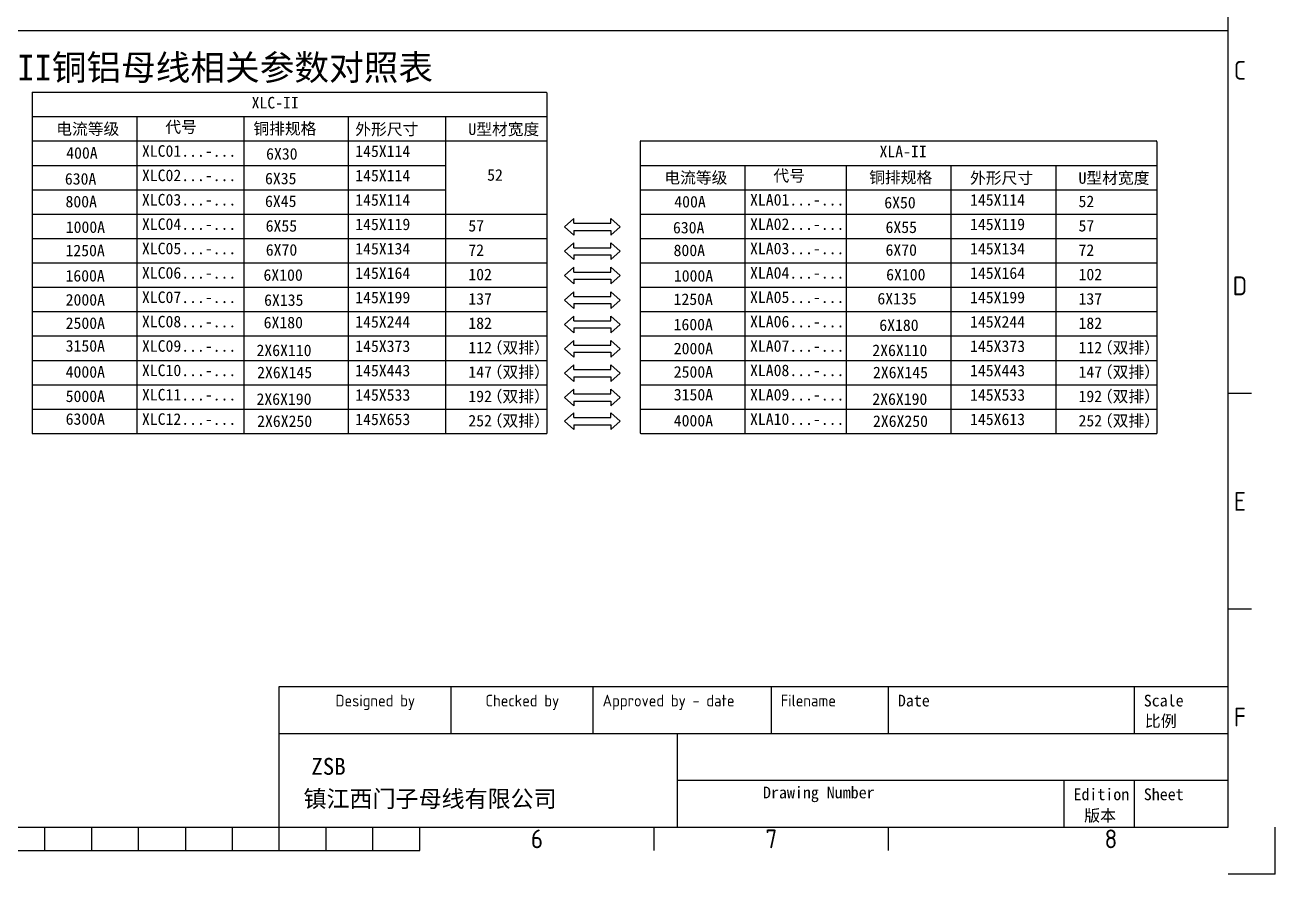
# Model space of a CAD drawing. Header units: millimetres. Extents: x 574498 to 1170950, y -60215 to -53982.
# Drawn here: x 578191 to 580294, y -59727 to -58298 of the extents above; entities that cross this region are included whole.
import ezdxf
from ezdxf.enums import TextEntityAlignment as Align

# ---------------------------------------------------------------- set-up
doc = ezdxf.new("R2010")
doc.units = ezdxf.units.MM
for name, color, linetype in [('FRAME025', 7, 'Continuous'), ('FRAME050', 6, 'Continuous'), ('FRAME070', 5, 'Continuous'), ('FRAME200', 8, 'Continuous')]:
    doc.layers.add(name, color=color, linetype=linetype)
doc.styles.add('ISOCP', font='isocp.shx')
doc.styles.get("Standard").update_dxf_attribs({"font": ''})
doc.styles.add('STYLE1', font='')
doc.styles.add('STYLE2', font='', dxfattribs={"height": 7})
doc.styles.get('Standard').set_extended_font_data('NSimSun')
doc.styles.get('STYLE1').set_extended_font_data('仿宋_GB2312')
doc.styles.get('STYLE2').set_extended_font_data('SimSun')

msp = doc.modelspace()

# ---------------------------------------------------------------- linework, layer by layer
at = {"color": 31}
msp.add_line((578066.43566, -58307.58084), (580214.77749, -58307.58084), dxfattribs=at)
for p, q in [((578202.50489, -58411.26345), (579067.2886, -58411.26345)), ((578202.50489, -58411.26345), (578202.50489, -58903.33845)), ((578378.86127, -58411.26345), (578551.70547, -58411.26345)), ((578378.86127, -58411.26345), (578728.06185, -58411.26345)), ((579068.5036, -58412.47845), (579068.5036, -58985.35095)), ((578202.50489, -58452.2697), (578898.28273, -58452.2697)), ((578378.86127, -58452.2697), (578551.70547, -58452.2697)), ((578378.86127, -58452.2697), (578378.86127, -58903.33845)), ((578378.86127, -58452.2697), (578378.86127, -58903.33845)), ((578378.86127, -58452.2697), (578898.28273, -58452.2697)), ((578558.91857, -58452.2697), (578558.91857, -58985.35095)), ((578734.22958, -58452.2697), (578734.22958, -58985.35095)), ((578898.28273, -58452.2697), (578898.28273, -58985.35095)), ((578898.28273, -58452.2697), (579068.5036, -58452.2697)), ((578898.28273, -58452.2697), (578898.28273, -58903.33845)), ((578202.50489, -58493.27595), (578898.28273, -58493.27595)), ((578378.86127, -58493.27595), (578551.70547, -58493.27595)), ((578378.86127, -58493.27595), (578898.28273, -58493.27595)), ((578898.28273, -58493.27595), (579068.5036, -58493.27595)), ((579225.52631, -58494.49095), (579225.52631, -58984.13595)), ((579226.74131, -58493.27595), (579748.45994, -58493.27595)), ((579401.88269, -58493.27595), (580093.8222, -58493.27595)), ((579401.88269, -58493.27595), (579572.10356, -58493.27595)), ((580095.0372, -58494.49095), (580095.0372, -58985.35095)), ((578202.50489, -58534.2822), (578202.50489, -58985.35095)), ((578202.50489, -58534.2822), (578898.28273, -58534.2822)), ((578378.86127, -58534.2822), (578551.70547, -58534.2822)), ((578378.86127, -58534.2822), (578378.86127, -58985.35095)), ((578378.86127, -58534.2822), (578378.86127, -58985.35095)), ((578378.86127, -58534.2822), (578378.86127, -58985.35095)), ((578378.86127, -58534.2822), (578898.28273, -58534.2822)), ((578898.28273, -58534.2822), (578898.28273, -58985.35095)), ((579225.52631, -58534.2822), (579748.45994, -58534.2822)), ((579401.88269, -58534.2822), (579401.88269, -58985.35095)), ((579401.88269, -58534.2822), (580095.0372, -58534.2822)), ((579401.88269, -58534.2822), (579572.10356, -58534.2822)), ((579572.10356, -58534.2822), (579572.10356, -58985.35095)), ((579572.10356, -58534.2822), (579572.10356, -58985.35095)), ((579748.45994, -58534.2822), (579748.45994, -58985.35095)), ((579748.45994, -58534.2822), (579748.45994, -58985.35095)), ((579924.81632, -58534.2822), (579924.81632, -58985.35095)), ((579924.81632, -58534.2822), (579924.81632, -58985.35095)), ((579924.81632, -58534.2822), (579924.81632, -58985.35095)), ((578202.50489, -58575.28845), (578898.28273, -58575.28845)), ((578378.86127, -58575.28845), (578551.70547, -58575.28845)), ((578378.86127, -58575.28845), (578898.28273, -58575.28845)), ((579225.52631, -58575.28845), (579748.45994, -58575.28845)), ((579401.88269, -58575.28845), (580095.0372, -58575.28845)), ((579401.88269, -58575.28845), (579572.10356, -58575.28845)), ((578202.50489, -58616.2947), (578898.28273, -58616.2947)), ((578378.86127, -58616.2947), (578551.70547, -58616.2947)), ((578378.86127, -58616.2947), (578898.28273, -58616.2947)), ((578898.28273, -58616.2947), (579068.5036, -58616.2947)), ((579113.99353, -58623.77375), (579098.16512, -58637.80819)), ((579113.99353, -58631.81088), (579113.99353, -58623.77375)), ((579176.32327, -58623.77375), (579192.15168, -58637.80819)), ((579176.32327, -58631.81088), (579176.32327, -58623.77375)), ((579225.52631, -58616.2947), (579748.45994, -58616.2947)), ((579401.88269, -58616.2947), (579401.88269, -58984.13595)), ((579401.88269, -58616.2947), (579401.88269, -58985.35095)), ((579401.88269, -58616.2947), (580095.0372, -58616.2947)), ((579401.88269, -58616.2947), (579572.10356, -58616.2947)), ((579748.45994, -58616.2947), (579748.45994, -58985.35095)), ((579748.45994, -58616.2947), (579748.45994, -58985.35095)), ((579924.81632, -58616.2947), (579924.81632, -58985.35095)), ((579924.81632, -58616.2947), (579924.81632, -58985.35095)), ((579113.99353, -58651.84264), (579098.16512, -58637.80819)), ((579113.99353, -58631.81088), (579176.32327, -58631.81088)), ((579113.99353, -58643.80551), (579176.32327, -58643.80551)), ((579113.99353, -58643.80551), (579113.99353, -58651.84264)), ((579176.32327, -58651.84264), (579192.15168, -58637.80819)), ((579176.32327, -58643.80551), (579176.32327, -58651.84264)), ((578202.50489, -58657.30095), (578898.28273, -58657.30095)), ((578378.86127, -58657.30095), (578551.70547, -58657.30095)), ((578378.86127, -58657.30095), (578898.28273, -58657.30095)), ((578898.28273, -58657.30095), (579068.5036, -58657.30095)), ((579113.99353, -58664.78), (579098.16512, -58678.81444)), ((579113.99353, -58672.81713), (579113.99353, -58664.78)), ((579176.32327, -58672.81713), (579176.32327, -58664.78)), ((579176.32327, -58664.78), (579192.15168, -58678.81444)), ((579225.52631, -58657.30095), (579748.45994, -58657.30095)), ((579401.88269, -58657.30095), (580095.0372, -58657.30095)), ((579401.88269, -58657.30095), (579572.10356, -58657.30095)), ((579113.99353, -58692.84889), (579098.16512, -58678.81444)), ((579113.99353, -58672.81713), (579176.32327, -58672.81713)), ((579113.99353, -58684.81176), (579113.99353, -58692.84889)), ((579113.99353, -58684.81176), (579176.32327, -58684.81176)), ((579176.32327, -58692.84889), (579192.15168, -58678.81444)), ((579176.32327, -58684.81176), (579176.32327, -58692.84889)), ((578202.50489, -58698.3072), (578898.28273, -58698.3072)), ((578378.86127, -58698.3072), (578551.70547, -58698.3072)), ((578378.86127, -58698.3072), (578898.28273, -58698.3072)), ((578898.28273, -58698.3072), (579068.5036, -58698.3072)), ((579113.99353, -58705.78625), (579098.16512, -58719.82069)), ((579113.99353, -58713.82338), (579113.99353, -58705.78625)), ((579176.32327, -58713.82338), (579176.32327, -58705.78625)), ((579176.32327, -58705.78625), (579192.15168, -58719.82069)), ((579225.52631, -58698.3072), (579748.45994, -58698.3072)), ((579401.88269, -58698.3072), (580095.0372, -58698.3072)), ((579401.88269, -58698.3072), (579572.10356, -58698.3072)), ((579113.99353, -58733.85514), (579098.16512, -58719.82069)), ((579113.99353, -58713.82338), (579176.32327, -58713.82338)), ((579113.99353, -58725.81801), (579113.99353, -58733.85514)), ((579113.99353, -58725.81801), (579176.32327, -58725.81801)), ((579176.32327, -58733.85514), (579192.15168, -58719.82069)), ((579176.32327, -58725.81801), (579176.32327, -58733.85514)), ((578202.50489, -58739.31345), (578898.28273, -58739.31345)), ((578378.86127, -58739.31345), (578551.70547, -58739.31345)), ((578378.86127, -58739.31345), (578898.28273, -58739.31345)), ((578898.28273, -58739.31345), (579068.5036, -58739.31345)), ((579113.99353, -58746.7925), (579098.16512, -58760.82694)), ((579113.99353, -58754.82963), (579113.99353, -58746.7925)), ((579113.99353, -58754.82963), (579176.32327, -58754.82963)), ((579176.32327, -58754.82963), (579176.32327, -58746.7925)), ((579176.32327, -58746.7925), (579192.15168, -58760.82694)), ((579225.52631, -58739.31345), (579748.45994, -58739.31345)), ((579401.88269, -58739.31345), (580095.0372, -58739.31345)), ((579401.88269, -58739.31345), (579572.10356, -58739.31345)), ((579113.99353, -58774.86139), (579098.16512, -58760.82694)), ((579113.99353, -58766.82426), (579113.99353, -58774.86139)), ((579113.99353, -58766.82426), (579176.32327, -58766.82426)), ((579176.32327, -58774.86139), (579192.15168, -58760.82694)), ((579176.32327, -58766.82426), (579176.32327, -58774.86139)), ((578202.50489, -58780.3197), (578898.28273, -58780.3197)), ((578378.86127, -58780.3197), (578551.70547, -58780.3197)), ((578378.86127, -58780.3197), (578898.28273, -58780.3197)), ((578898.28273, -58780.3197), (579068.5036, -58780.3197)), ((579113.99353, -58787.79875), (579098.16512, -58801.83319)), ((579113.99353, -58795.83588), (579113.99353, -58787.79875)), ((579113.99353, -58795.83588), (579176.32327, -58795.83588)), ((579176.32327, -58795.83588), (579176.32327, -58787.79875)), ((579176.32327, -58787.79875), (579192.15168, -58801.83319)), ((579225.52631, -58780.3197), (579748.45994, -58780.3197)), ((579401.88269, -58780.3197), (580095.0372, -58780.3197)), ((579401.88269, -58780.3197), (579572.10356, -58780.3197)), ((579113.99353, -58815.86764), (579098.16512, -58801.83319)), ((579113.99353, -58807.83051), (579113.99353, -58815.86764)), ((579113.99353, -58807.83051), (579176.32327, -58807.83051)), ((579176.32327, -58815.86764), (579192.15168, -58801.83319)), ((579176.32327, -58807.83051), (579176.32327, -58815.86764)), ((578202.50489, -58821.32595), (578898.28273, -58821.32595)), ((578378.86127, -58821.32595), (578551.70547, -58821.32595)), ((578378.86127, -58821.32595), (578898.28273, -58821.32595)), ((578898.28273, -58821.32595), (579068.5036, -58821.32595)), ((579113.99353, -58828.805), (579098.16512, -58842.83944)), ((579113.99353, -58836.84213), (579113.99353, -58828.805)), ((579113.99353, -58836.84213), (579176.32327, -58836.84213)), ((579176.32327, -58836.84213), (579176.32327, -58828.805)), ((579176.32327, -58828.805), (579192.15168, -58842.83944)), ((579225.52631, -58821.32595), (579748.45994, -58821.32595)), ((579401.88269, -58821.32595), (580095.0372, -58821.32595)), ((579401.88269, -58821.32595), (579572.10356, -58821.32595)), ((579113.99353, -58856.87389), (579098.16512, -58842.83944)), ((579113.99353, -58848.83676), (579113.99353, -58856.87389)), ((579113.99353, -58848.83676), (579176.32327, -58848.83676)), ((579176.32327, -58856.87389), (579192.15168, -58842.83944)), ((579176.32327, -58848.83676), (579176.32327, -58856.87389)), ((578202.50489, -58862.3322), (578898.28273, -58862.3322)), ((578378.86127, -58862.3322), (578551.70547, -58862.3322)), ((578378.86127, -58862.3322), (578898.28273, -58862.3322)), ((578898.28273, -58862.3322), (579068.5036, -58862.3322)), ((579113.99353, -58869.81125), (579098.16512, -58883.84569)), ((579113.99353, -58877.84838), (579113.99353, -58869.81125)), ((579113.99353, -58877.84838), (579176.32327, -58877.84838)), ((579176.32327, -58877.84838), (579176.32327, -58869.81125)), ((579176.32327, -58869.81125), (579192.15168, -58883.84569)), ((579225.52631, -58862.3322), (579748.45994, -58862.3322)), ((579401.88269, -58862.3322), (580095.0372, -58862.3322)), ((579401.88269, -58862.3322), (579572.10356, -58862.3322)), ((579113.99353, -58897.88014), (579098.16512, -58883.84569)), ((579113.99353, -58889.84301), (579113.99353, -58897.88014)), ((579113.99353, -58889.84301), (579176.32327, -58889.84301)), ((579176.32327, -58897.88014), (579192.15168, -58883.84569)), ((579176.32327, -58889.84301), (579176.32327, -58897.88014)), ((578202.50489, -58903.33845), (578898.28273, -58903.33845)), ((578378.86127, -58903.33845), (578551.70547, -58903.33845)), ((578378.86127, -58903.33845), (578898.28273, -58903.33845)), ((578898.28273, -58903.33845), (579068.5036, -58903.33845)), ((579113.99353, -58910.8175), (579098.16512, -58924.85194)), ((579113.99353, -58918.85463), (579113.99353, -58910.8175)), ((579113.99353, -58918.85463), (579176.32327, -58918.85463)), ((579176.32327, -58910.8175), (579192.15168, -58924.85194)), ((579176.32327, -58918.85463), (579176.32327, -58910.8175)), ((579225.52631, -58903.33845), (579748.45994, -58903.33845)), ((579401.88269, -58903.33845), (580095.0372, -58903.33845)), ((579401.88269, -58903.33845), (579572.10356, -58903.33845)), ((578202.50489, -58944.3447), (578898.28273, -58944.3447)), ((578378.86127, -58944.3447), (578551.70547, -58944.3447)), ((578378.86127, -58944.3447), (578898.28273, -58944.3447)), ((578898.28273, -58944.3447), (579068.5036, -58944.3447)), ((579113.99353, -58938.88639), (579098.16512, -58924.85194)), ((579113.99353, -58930.84926), (579176.32327, -58930.84926)), ((579113.99353, -58930.84926), (579113.99353, -58938.88639)), ((579176.32327, -58938.88639), (579192.15168, -58924.85194)), ((579176.32327, -58930.84926), (579176.32327, -58938.88639)), ((579225.52631, -58944.3447), (579748.45994, -58944.3447)), ((579401.88269, -58944.3447), (580095.0372, -58944.3447)), ((579401.88269, -58944.3447), (579572.10356, -58944.3447)), ((579113.99353, -58950.60875), (579098.16512, -58964.64319)), ((579113.99353, -58978.67764), (579098.16512, -58964.64319)), ((579113.99353, -58958.64588), (579113.99353, -58950.60875)), ((579113.99353, -58958.64588), (579176.32327, -58958.64588)), ((579176.32327, -58958.64588), (579176.32327, -58950.60875)), ((579176.32327, -58950.60875), (579192.15168, -58964.64319)), ((579176.32327, -58978.67764), (579192.15168, -58964.64319)), ((578202.50489, -58985.35095), (578898.28273, -58985.35095)), ((578378.86127, -58985.35095), (578551.70547, -58985.35095)), ((578378.86127, -58985.35095), (578898.28273, -58985.35095)), ((578898.28273, -58985.35095), (579068.5036, -58985.35095)), ((579113.99353, -58970.64051), (579113.99353, -58978.67764)), ((579113.99353, -58970.64051), (579176.32327, -58970.64051)), ((579176.32327, -58970.64051), (579176.32327, -58978.67764)), ((579226.74131, -58985.35095), (579748.45994, -58985.35095)), ((579401.88269, -58985.35095), (580095.0372, -58985.35095)), ((579401.88269, -58985.35095), (579572.10356, -58985.35095))]:
    msp.add_line(p, q)
for centre, start, end in [((579067.2886, -58412.47845), 0, 90), ((579226.74131, -58494.49095), 90, 180), ((580093.8222, -58494.49095), 0, 90), ((579226.74131, -58984.13595), 180, 270), ((579403.09769, -58984.13595), 180, 270)]:
    msp.add_arc(centre, 1.215, start, end)
at = {"layer": 'FRAME050'}
for p, q in [((580254.20181, -58918.32387), (580214.77749, -58918.32387)), ((580254.20181, -59281.02761), (580214.77749, -59281.02761)), ((578224.13294, -59687.09811), (578224.13294, -59647.67379)), ((578302.98158, -59687.09811), (578302.98158, -59647.67379)), ((578381.83022, -59687.09811), (578381.83022, -59647.67379)), ((578460.67886, -59647.67379), (578460.67886, -59687.09811)), ((578539.5275, -59687.09811), (578539.5275, -59647.67379)), ((578618.37614, -59687.09811), (578618.37614, -59647.67379)), ((578697.22478, -59687.09811), (578697.22478, -59647.67379)), ((578776.07342, -59687.09811), (578776.07342, -59647.67379)), ((578854.92206, -59687.09811), (578854.92206, -59647.67379)), ((579249.16526, -59687.09811), (579249.16526, -59647.67379)), ((579643.40846, -59687.09811), (579643.40846, -59647.67379)), ((578066.43566, -59687.09811), (578854.92206, -59687.09811))]:
    msp.add_line(p, q, dxfattribs=at)
at = {"layer": 'FRAME070'}
for p, q in [((580214.77749, -59647.67379), (580214.77749, -57463.56646)), ((578618.37614, -59647.67379), (578618.37614, -59411.12787)), ((578618.37614, -59411.12787), (580214.77749, -59411.12787)), ((578907.51857, -59489.97651), (578907.51857, -59411.12787)), ((579146.66203, -59489.97651), (579146.66203, -59411.12787)), ((579446.28686, -59489.97651), (579446.28686, -59411.12787)), ((579643.40846, -59489.97651), (579643.40846, -59411.12787)), ((580057.08021, -59489.97651), (580057.08021, -59411.12787)), ((578618.37614, -59489.97651), (580214.77749, -59489.97651)), ((579288.58958, -59647.67379), (579288.58958, -59489.97651)), ((579288.58958, -59568.82515), (580214.77749, -59568.82515)), ((579938.80725, -59647.67379), (579938.80725, -59568.82515)), ((580057.08021, -59647.67379), (580057.08021, -59568.82515)), ((577200.37273, -59647.67379), (580214.77749, -59647.67379))]:
    msp.add_line(p, q, dxfattribs=at)
at = {"layer": 'FRAME200'}
for q in [(580293.62613, -59647.67379), (580214.77749, -59726.52243)]:
    msp.add_line((580293.62613, -59726.52243), q, dxfattribs=at)

# ---------------------------------------------------------------- texts
at = {"color": 7, "lineweight": 0, "style": 'STYLE1'}
msp.add_text('XL-II铜铝母线相关参数对照表', height=42.7443269, dxfattribs=at).set_placement((578090.35578, -58390.96079))
for s, p in [('XLC-II', (578571.94408, -58438.54044)), ('电流等级', (578243.26035, -58482.70334)), ('代号 ', (578426.79255, -58479.41828)), ('铜排规格', (578574.87756, -58482.13357)), ('外形尺寸', (578746.3156, -58483.19641)), ('U型材宽度', (578936.58243, -58483.19642)), ('XLC01...-...', (578387.44383, -58519.80601)), ('145X114', (578746.28426, -58520.17204)), ('XLA-II', (579628.30673, -58520.55294)), ('400A', (578260.02331, -58523.09108)), ('6X30', (578596.30817, -58524.64698)), ('XLC02...-...', (578387.44383, -58560.81226)), ('145X114', (578746.28426, -58561.17829)), ('52', (578968.23211, -58560.12729)), ('电流等级', (579266.28177, -58564.71584)), ('代号 ', (579449.81397, -58561.43078)), ('铜排规格', (579610.91253, -58564.14609)), ('外形尺寸', (579780.62414, -58565.20892)), ('U型材宽度', (579963.11602, -58565.20892)), ('630A', (578257.76798, -58566.66732)), ('6X35', (578594.50434, -58566.09755)), ('800A', (578258.83186, -58604.92939)), ('XLC03...-...', (578387.44383, -58601.81851)), ('6X45', (578594.50434, -58604.35961)), ('145X114', (578746.28426, -58602.18454)), ('400A', (579283.04472, -58605.10358)), ('XLA01...-...', (579410.46525, -58601.81851)), ('6X50', (579636.27475, -58606.65949)), ('145X114', (579780.5928, -58602.18455)), ('52', (579963.08468, -58604.53382)), ('1000A', (578259.25119, -58647.88711)), ('XLC04...-...', (578387.44383, -58642.82476)), ('6X55', (578595.56822, -58645.81018)), ('145X119', (578746.28426, -58643.19079)), ('57', (578936.55109, -58645.54007)), ('630A', (579280.7894, -58648.67982)), ('XLA02...-...', (579410.46525, -58642.82476)), ('6X55', (579638.40251, -58648.11006)), ('145X119', (579780.5928, -58643.1908)), ('57', (579963.08468, -58645.54007)), ('1250A', (578258.83186, -58687.21201)), ('XLC05...-...', (578387.44383, -58683.83101)), ('6X70', (578595.78487, -58686.19792)), ('145X134', (578746.28426, -58684.19704)), ('72', (578936.55109, -58686.54632)), ('800A', (579281.85328, -58686.94189)), ('XLA03...-...', (579410.46525, -58683.83101)), ('6X70', (579638.40251, -58686.37213)), ('145X134', (579780.5928, -58684.19705)), ('72', (579963.08468, -58686.54632)), ('1600A', (578258.83186, -58729.72542)), ('XLC06...-...', (578387.44383, -58724.83726)), ('6X100', (578591.89964, -58728.4791)), ('145X164', (578746.28426, -58725.20329)), ('102', (578936.55109, -58727.55257)), ('1000A', (579282.2726, -58729.89961)), ('XLA04...-...', (579410.46525, -58724.83726)), ('6X100', (579639.46639, -58727.8227)), ('145X164', (579780.5928, -58725.2033)), ('102', (579963.08468, -58727.55257)), ('2000A', (578259.11142, -58770.11315)), ('XLC07...-...', (578387.44383, -58765.84351)), ('6X135', (578592.96352, -58770.62634)), ('145X199', (578746.28426, -58766.20954)), ('137', (578936.55109, -58768.55882)), ('1250A', (579281.85328, -58769.22451)), ('XLA05...-...', (579410.46525, -58765.84351)), ('6X135', (579624.74298, -58768.21043)), ('145X199', (579780.5928, -58766.20955)), ('137', (579963.08468, -58768.55882)), ('2500A', (578259.11142, -58809.43805)), ('XLC08...-...', (578387.44383, -58806.84976)), ('6X180', (578592.215, -58808.42396)), ('145X244', (578746.28426, -58807.21579)), ('182', (578936.55109, -58809.56507)), ('1600A', (579281.85328, -58811.73792)), ('XLA06...-...', (579410.46525, -58806.84976)), ('6X180', (579627.93462, -58812.84951)), ('145X244', (579780.5928, -58807.2158)), ('182', (579963.08468, -58809.56507)), ('3150A', (578259.11142, -58847.70012)), ('XLC09...-...', (578387.44383, -58847.85601)), ('2X6X110', (578580.14264, -58855.18871)), ('145X373', (578746.28426, -58848.22204)), ('112', (578936.55109, -58850.57132)), ('（双排）', (578967.47736, -58850.57132)), ('2000A', (579282.13283, -58852.12565)), ('XLA07...-...', (579410.46525, -58847.85601)), ('2X6X110', (579616.17761, -58855.18872)), ('145X373', (579780.5928, -58848.22205)), ('112', (579963.08468, -58850.57132)), ('（双排）', (579994.01095, -58850.57132)), ('4000A', (578259.11142, -58891.45055)), ('XLC10...-...', (578387.44383, -58888.86226)), ('2X6X145', (578581.20652, -58892.38793)), ('145X443', (578746.28426, -58889.22829)), ('147', (578936.55109, -58891.57757)), ('（双排）', (578967.47736, -58891.57757)), ('2500A', (579282.13283, -58891.45055)), ('XLA08...-...', (579410.46525, -58888.86226)), ('2X6X145', (579617.24149, -58892.38795)), ('145X443', (579780.5928, -58889.2283)), ('147', (579963.08468, -58891.57757)), ('（双排）', (579994.01095, -58891.57757)), ('5000A', (578259.11142, -58932.4568)), ('XLC11...-...', (578387.44383, -58929.86851)), ('2X6X190', (578580.14264, -58937.20121)), ('145X533', (578746.28426, -58930.23454)), ('192', (578936.55109, -58932.58382)), ('（双排）', (578967.47736, -58932.58382)), ('3150A', (579282.13283, -58929.71262)), ('XLA09...-...', (579410.46525, -58929.86851)), ('2X6X190', (579616.17761, -58937.20122)), ('145X533', (579780.5928, -58930.23455)), ('192', (579963.08468, -58932.58382)), ('（双排）', (579994.01095, -58932.58382)), ('6300A', (578259.11142, -58970.71887)), ('XLC12...-...', (578387.44383, -58970.87476)), ('2X6X250', (578581.20652, -58974.40043)), ('145X653', (578746.28426, -58971.24079)), ('252', (578936.55109, -58973.59007)), ('（双排）', (578967.47736, -58973.59007)), ('4000A', (579282.13283, -58973.46305)), ('XLA10...-...', (579410.46525, -58970.87476)), ('2X6X250', (579617.24149, -58974.40045)), ('145X613', (579780.5928, -58971.2408)), ('252', (579963.08468, -58973.59007)), ('（双排）', (579994.01095, -58973.59007))]:
    msp.add_text(s, height=19.44).set_placement(p)
at = {"color": 7, "style": 'STYLE2'}
for s, p in [('Date', (579659.17819, -59434.78246)), ('Scale', (580072.84994, -59434.78246)), ('Edition', (579954.57698, -59592.47974)), ('Sheet', (580072.84994, -59592.47974))]:
    msp.add_text(s, height=19.71216, dxfattribs=at).set_placement(p, align=Align.MIDDLE_LEFT)
for s, height, p in [('镇江西门子母线有限公司', 28.3855104, (578659.19813, -59614.15223)), ('Drawing Number', 19.71216, (579432.29286, -59599.25657))]:
    msp.add_text(s, height=height, dxfattribs=at).set_placement(p)
at = {"color": 7, "insert": (578672.34801, -59531.23603), "char_height": 28.38551, "width": 58.2213392, "attachment_point": 1, "style": 'STYLE2'}
msp.add_mtext('ZSB', dxfattribs=at)
at = {"color": 7, "style": 'STYLE2'}
for tag, p, s in [('比例', (580074.5454, -59479.00759), ''), ('版本', (579972.54393, -59637.98081), '1')]:
    msp.add_attdef(tag, p, s, height=19.71216, dxfattribs=at)
at = {"layer": 'FRAME025', "style": 'ISOCP'}
for s, p in [('Designed by', (578712.99451, -59434.78246)), ('Checked by', (578965.31016, -59434.78246)), ('Approved by - date', (579162.43176, -59434.78246)), ('Filename', (579462.05659, -59434.78246))]:
    msp.add_text(s, height=19.71216, dxfattribs=at).set_placement(p, align=Align.MIDDLE_LEFT)
at = {"layer": 'FRAME050', "style": 'ISOCP'}
for s, p in [('C', (580234.48965, -58374.26825)), ('D', (580234.48965, -58736.972)), ('E', (580234.48965, -59099.67574)), ('F', (580234.48965, -59462.37949)), ('6', (579052.04366, -59667.38595)), ('7', (579446.28686, -59667.38595)), ('8', (580017.65589, -59667.38595))]:
    msp.add_text(s, height=31.53946, dxfattribs=at).set_placement(p, align=Align.MIDDLE)

doc.saveas('drawing.dxf')
